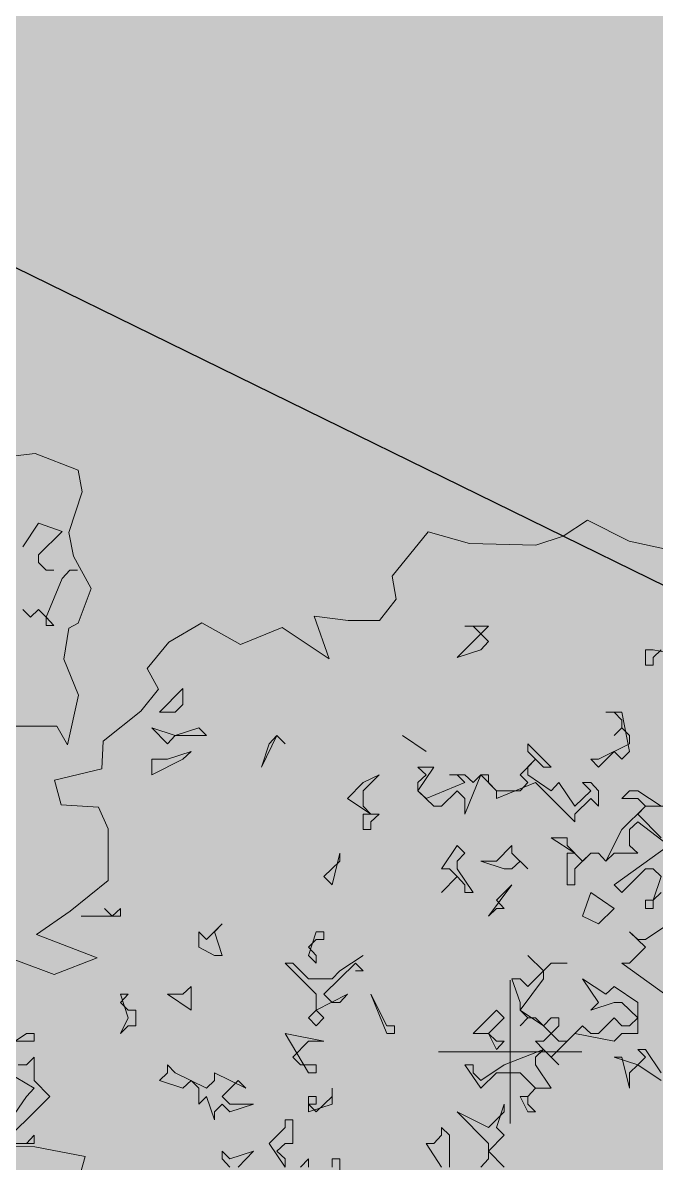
# Model space of a CAD drawing. Header units: millimetres. Extents: x 3866 to 35600, y -8896 to 9491.
# Drawn here: x 33115.225 to 33116.458, y -6719.957 to -6717.738 of the extents above; entities that cross this region are included whole.
import ezdxf

# ---------------------------------------------------------------- set-up
doc = ezdxf.new("R2010")
doc.units = ezdxf.units.MM
doc.layers.add('ВДМ', color=7, linetype='Continuous')
doc.layers.add('КУЩІ', color=108, linetype='Continuous')
doc.layers.add('Интерьер - Мебель_Ном_пера__4', color=7, linetype='Continuous', lineweight=20, true_color=0x029e21)

# ---------------------------------------------------------------- blocks, each defined once
blk = doc.blocks.new('Дерево лиственное 02 11_24')
at = {"layer": 'Интерьер - Мебель_Ном_пера__4', "linetype": 'Continuous'}
for p, q in [((792, 7677), (1152, 7917)), ((1152, 7917), (1771, 7603)), ((-1757, 7082), (-1218, 7742)), ((-1218, 7742), (-606, 7566)), ((385, 7545), (792, 7677)), ((-606, 7566), (385, 7545)), ((1771, 7603), (2344, 7476)), ((-1697, 6741), (-1757, 7082)), ((-1946, 6421), (-1697, 6741)), ((-2694, 5851), (-2918, 6485)), ((-2918, 6485), (-2409, 6421)), ((-5080, 6100), (-4587, 6385)), ((-4587, 6385), (-4012, 6065)), ((-4012, 6065), (-3393, 6317)), ((-3393, 6317), (-2694, 5851)), ((-2409, 6421), (-1946, 6421)), ((-322, 6337), (-672, 6337)), ((-672, 6337), (-550, 6337)), ((-550, 6337), (-436, 6223)), ((-436, 6223), (-322, 6337)), ((-436, 6223), (-786, 5873)), ((-322, 6109), (-436, 6223)), ((-5401, 5709), (-5080, 6100)), ((-786, 5873), (-436, 5987)), ((-436, 5987), (-322, 6109)), ((2128, 5987), (2014, 5987)), ((2014, 5987), (2014, 5759)), ((2714, 5873), (2128, 5987)), ((2128, 5873), (2250, 5987)), ((2128, 5759), (2128, 5873)), ((-5236, 5397), (-5401, 5709)), ((2014, 5759), (2128, 5759)), ((-5495, 5071), (-5236, 5397)), ((-4872, 5409), (-5222, 5059)), ((-4872, 5173), (-4872, 5409)), ((-4986, 5059), (-4872, 5173)), ((-6057, 4624), (-5495, 5071)), ((-5222, 5059), (-4986, 5059)), ((1664, 5059), (1428, 5059)), ((1428, 5059), (1550, 5059)), ((1550, 5059), (1664, 4937)), ((1778, 4473), (1664, 5059)), ((1664, 4937), (1664, 4823)), ((-4986, 4709), (-5336, 4823)), ((-5336, 4823), (-5100, 4587)), ((-4636, 4823), (-4986, 4709)), ((-4522, 4709), (-4636, 4823)), ((1664, 4823), (1550, 4709)), ((1550, 4709), (1664, 4823)), ((1664, 4823), (1778, 4709)), ((-6077, 4213), (-6057, 4624)), ((-5100, 4587), (-4986, 4709)), ((-4986, 4709), (-4522, 4709)), ((-3472, 4709), (-3700, 4237)), ((-3700, 4237), (-3586, 4587)), ((-3586, 4587), (-3472, 4709)), ((-3472, 4709), (-3350, 4587)), ((-3350, 4587), (-3472, 4709)), ((-1600, 4709), (-1250, 4473)), ((-1250, 4473), (-1600, 4709)), ((614, 4237), (264, 4587)), ((264, 4587), (264, 4473)), ((1778, 4587), (1314, 4359)), ((1778, 4709), (1778, 4587)), ((-4750, 4473), (-5100, 4359)), ((-4872, 4359), (-4750, 4473)), ((264, 4473), (378, 4359)), ((1314, 4237), (1550, 4473)), ((1550, 4473), (1664, 4359)), ((1664, 4359), (1778, 4473)), ((-5100, 4359), (-5336, 4359)), ((-5336, 4359), (-5336, 4123)), ((-5336, 4123), (-4872, 4359)), ((378, 4359), (150, 4123)), ((264, 4237), (378, 4359)), ((378, 4359), (500, 4237)), ((1314, 4359), (1200, 4359)), ((1200, 4359), (1314, 4237)), ((-6783, 4046), (-6077, 4213)), ((-2186, 3887), (-1950, 4123)), ((-1950, 4123), (-2186, 4009)), ((-1372, 3887), (-1136, 4237)), ((-1136, 4237), (-1372, 4237)), ((-1372, 4237), (-1250, 4123)), ((-1250, 4123), (-1372, 4009)), ((-672, 4123), (-900, 4123)), ((-900, 4123), (-786, 4123)), ((-786, 4123), (-672, 4009)), ((-550, 4009), (-672, 4123)), ((-672, 3537), (-436, 4123)), ((-436, 4123), (-550, 4009)), ((-322, 4123), (-436, 4123)), ((-436, 4123), (-200, 3887)), ((-322, 4009), (-322, 4123)), ((150, 4123), (264, 4009)), ((264, 4123), (264, 4237)), ((614, 3887), (264, 4123)), ((500, 4237), (614, 4237)), ((-6683, 3679), (-6783, 4046)), ((-2186, 4009), (-2422, 3773)), ((-1372, 4009), (-1372, 3887)), ((-672, 4009), (-1250, 3773)), ((-200, 3887), (-322, 4009)), ((-200, 3773), (378, 4009)), ((264, 4009), (150, 3887)), ((378, 4009), (964, 3423)), ((728, 4009), (614, 3887)), ((964, 3659), (728, 4009)), ((1200, 4009), (1078, 4009)), ((1078, 4009), (1200, 3887)), ((1314, 3887), (1200, 4009)), ((-2422, 3773), (-2072, 3537)), ((-2186, 3659), (-2186, 3887)), ((-1250, 3773), (-1372, 3887)), ((-1372, 3887), (-1136, 3659)), ((-1022, 3659), (-786, 3887)), ((-786, 3887), (-672, 3773)), ((-672, 3773), (-672, 3537)), ((150, 3887), (-200, 3887)), ((-200, 3887), (-200, 3773)), ((1200, 3887), (964, 3659)), ((964, 3537), (1200, 3773)), ((1200, 3773), (1314, 3659)), ((1314, 3659), (1314, 3887)), ((1778, 3887), (1664, 3773)), ((1664, 3773), (1900, 3773)), ((1900, 3887), (1778, 3887)), ((2250, 3659), (1900, 3887)), ((1900, 3773), (2014, 3659)), ((-6127, 3643), (-6683, 3679)), ((-5986, 3323), (-6127, 3643)), ((-2072, 3537), (-2186, 3659)), ((-1136, 3659), (-1022, 3659)), ((2014, 3659), (1664, 3309)), ((1900, 3537), (2014, 3659)), ((2014, 3659), (2364, 3659)), ((-2072, 3537), (-2186, 3537)), ((-2186, 3537), (-2186, 3309)), ((-1950, 3537), (-2072, 3537)), ((-2072, 3423), (-1950, 3537)), ((-2072, 3309), (-2072, 3423)), ((964, 3423), (964, 3537)), ((1778, 3309), (1900, 3423)), ((2250, 3187), (1900, 3537)), ((1900, 3423), (2364, 3073)), ((-5986, 2553), (-5986, 3323)), ((-2186, 3309), (-2072, 3309)), ((1664, 3309), (1428, 2837)), ((1778, 3073), (1778, 3309)), ((-786, 3073), (-1022, 2723)), ((-672, 2959), (-786, 3073)), ((28, 3073), (-200, 2837)), ((28, 2959), (28, 3073)), ((850, 3187), (614, 3187)), ((614, 3187), (964, 2959)), ((850, 3073), (850, 3187)), ((1078, 2837), (850, 3073)), ((2364, 3073), (1550, 2487)), ((1900, 2959), (1778, 3073)), ((-2650, 2487), (-2536, 2959)), ((-2536, 2959), (-2536, 2837)), ((-786, 2837), (-672, 2959)), ((264, 2723), (28, 2959)), ((964, 2959), (850, 2959)), ((850, 2959), (850, 2487)), ((964, 2723), (1200, 2959)), ((1200, 2959), (1078, 2837)), ((1314, 2959), (1200, 2959)), ((1200, 2959), (1314, 2959)), ((1428, 2837), (1314, 2959)), ((1314, 2959), (1428, 2837)), ((1428, 2837), (1550, 2959)), ((1550, 2959), (1900, 2959)), ((-2536, 2837), (-2772, 2609)), ((-1022, 2723), (-900, 2723)), ((-900, 2723), (-786, 2609)), ((-786, 2723), (-786, 2837)), ((-550, 2373), (-786, 2723)), ((-200, 2837), (-436, 2837)), ((-436, 2837), (-86, 2723)), ((-86, 2723), (28, 2723)), ((28, 2723), (150, 2837)), ((150, 2837), (264, 2723)), ((964, 2487), (964, 2723)), ((1664, 2373), (2014, 2723)), ((2014, 2723), (2128, 2723)), ((2128, 2723), (2250, 2609)), ((-6548, 2093), (-5986, 2553)), ((-2772, 2609), (-2650, 2487)), ((-786, 2609), (-1022, 2373)), ((-1022, 2373), (-786, 2609)), ((-786, 2609), (-672, 2487)), ((2250, 2609), (2128, 2259)), ((-672, 2487), (-672, 2373)), ((28, 2487), (-322, 2023)), ((-200, 2259), (28, 2487)), ((850, 2487), (964, 2487)), ((1550, 2487), (1664, 2373)), ((-672, 2373), (-550, 2373)), ((-86, 2137), (-200, 2259)), ((1200, 2373), (1078, 2023)), ((1550, 2137), (1200, 2373)), ((2128, 2259), (2014, 2259)), ((2014, 2259), (2014, 2137)), ((2128, 2259), (2250, 2373)), ((2128, 2137), (2128, 2259)), ((-7049, 1748), (-6548, 2093)), ((-5922, 2023), (-6036, 2137)), ((-5800, 2137), (-5922, 2023)), ((-5800, 2023), (-5800, 2137)), ((-322, 2023), (-200, 2137)), ((-200, 2137), (-86, 2137)), ((1314, 1909), (1550, 2137)), ((2014, 2137), (2128, 2137)), ((-6386, 2023), (-5800, 2023)), ((-4286, 1909), (-4522, 1673)), ((-4400, 1787), (-4286, 1909)), ((1078, 2023), (1314, 1909)), ((2364, 1909), (2014, 1673)), ((6494, 1827), (7100, 1898)), ((7100, 1898), (7741, 1649)), ((-6148, 1399), (-7049, 1748)), ((-4522, 1673), (-4636, 1787)), ((-4636, 1787), (-4636, 1559)), ((-4286, 1437), (-4400, 1787)), ((-2886, 1787), (-3000, 1437)), ((-2772, 1787), (-2886, 1787)), ((-2772, 1673), (-2772, 1787)), ((1900, 1673), (1778, 1787)), ((1778, 1787), (2014, 1559)), ((-4636, 1559), (-4400, 1437)), ((-3000, 1559), (-2886, 1673)), ((-2886, 1437), (-3000, 1559)), ((-2886, 1673), (-2772, 1673)), ((2014, 1559), (1778, 1323)), ((2014, 1673), (1900, 1673)), ((7741, 1649), (7800, 1326)), ((-7359, 1364), (-6789, 1150)), ((-6789, 1150), (-6148, 1399)), ((-4400, 1437), (-4286, 1437)), ((-3000, 1437), (-2886, 1323)), ((-2886, 1323), (-2886, 1437)), ((-2186, 1437), (-2536, 1209)), ((500, 1209), (264, 1437)), ((264, 1437), (500, 1209)), ((-3236, 1323), (-3350, 1323)), ((-3350, 1323), (-2886, 859)), ((-3000, 1087), (-3236, 1323)), ((-2772, 859), (-2300, 1323)), ((-2536, 1209), (-2650, 1087)), ((-2300, 1323), (-2186, 1209)), ((-2186, 1209), (-2300, 1209)), ((500, 1209), (264, 973)), ((500, 1209), (614, 1323)), ((614, 1323), (500, 1209)), ((500, 1087), (500, 1209)), ((614, 1323), (850, 1323)), ((850, 1323), (614, 1323)), ((1778, 1323), (1664, 1323)), ((1664, 1323), (2478, 737)), ((7800, 1326), (7598, 723)), ((-2650, 1087), (-3000, 1087)), ((0, 0), (0, 1067)), ((150, 1087), (28, 1087)), ((28, 1087), (150, 737)), ((150, 623), (500, 1087)), ((264, 973), (150, 1087)), ((1428, 859), (1078, 1087)), ((1078, 1087), (1314, 737)), ((-5800, 737), (-5686, 859)), ((-5686, 859), (-5800, 859)), ((-5800, 859), (-5686, 509)), ((-4872, 859), (-5100, 859)), ((-5100, 859), (-4750, 623)), ((-4750, 973), (-4872, 859)), ((-4750, 623), (-4750, 973)), ((-2886, 623), (-2422, 859)), ((-2886, 859), (-2886, 623)), ((-2650, 737), (-2772, 859)), ((-2422, 859), (-2536, 737)), ((-1836, 387), (-2072, 859)), ((-2072, 859), (-1836, 273)), ((1550, 973), (1428, 859)), ((1900, 737), (1550, 973)), ((7150, 859), (6914, 509)), ((7500, 737), (7150, 859)), ((-5686, 623), (-5800, 737)), ((-2536, 737), (-2650, 737)), ((150, 737), (150, 623)), ((1314, 737), (1200, 623)), ((1200, 623), (1550, 737)), ((1550, 737), (1664, 737)), ((1664, 737), (1900, 509)), ((1900, 273), (1900, 737)), ((7150, 387), (7500, 737)), ((7598, 723), (7669, 367)), ((-5572, 623), (-5686, 623)), ((-5572, 387), (-5572, 623)), ((-2886, 623), (-3000, 509)), ((-2772, 509), (-2886, 623)), ((-200, 623), (-550, 273)), ((-86, 509), (-200, 623)), ((500, 387), (150, 623)), ((150, 623), (264, 509)), ((-5686, 509), (-5800, 273)), ((-5800, 273), (-5686, 387)), ((-5686, 387), (-5572, 387)), ((-3000, 509), (-2886, 387)), ((-2886, 387), (-2772, 509)), ((-1722, 387), (-1836, 387)), ((-1722, 273), (-1722, 387)), ((-322, 273), (-86, 509)), ((264, 509), (150, 387)), ((150, 387), (264, 509)), ((264, 509), (378, 509)), ((378, 509), (614, 273)), ((614, 509), (500, 387)), ((728, 509), (614, 509)), ((614, 273), (728, 387)), ((728, 387), (728, 509)), ((1078, 387), (850, 159)), ((1200, 273), (1078, 387)), ((1550, 509), (1314, 273)), ((1664, 387), (1550, 509)), ((1778, 387), (1664, 387)), ((1900, 509), (1778, 387)), ((7150, 273), (7150, 387)), ((7669, 367), (7931, -110)), ((-7200, 273), (-7550, 37)), ((-7086, 273), (-7200, 273)), ((-7086, 159), (-7086, 273)), ((-2772, 159), (-3350, 273)), ((-3350, 273), (-3000, -313)), ((-1836, 273), (-1722, 273)), ((-550, 273), (-322, 273)), ((-200, 159), (-322, 273)), ((-322, 273), (-200, 37)), ((614, 273), (500, 159)), ((614, -77), (964, 273)), ((728, 159), (614, 273)), ((964, 273), (1550, 159)), ((1314, 273), (1200, 273)), ((1550, 159), (1664, 273)), ((1664, 273), (1900, 273)), ((7264, 159), (7150, 273)), ((-7436, 159), (-7086, 159)), ((-3236, -77), (-3000, 159)), ((-3000, 159), (-2772, 159)), ((0, 0), (-1067, 0)), ((-200, 37), (-86, 159)), ((-86, 159), (-200, 159)), ((500, 37), (-86, -191)), ((0, 0), (1067, 0)), ((0, 0), (0, -1067)), ((500, 159), (378, 159)), ((378, 159), (500, 37)), ((378, -77), (500, 37)), ((500, 37), (728, -191)), ((850, 159), (728, 159)), ((2014, 37), (1900, 37)), ((1900, 37), (2014, -77)), ((2250, -313), (2014, 37)), ((7378, 159), (7264, 159)), ((7264, -541), (7500, 37)), ((7500, 37), (7614, 159)), ((7614, 159), (7728, 159)), ((-7086, -77), (-7200, -191)), ((-7086, -427), (-7086, -77)), ((-3122, -191), (-3236, -77)), ((378, -191), (378, -77)), ((728, -191), (614, -77)), ((1900, -191), (1550, -77)), ((1550, -77), (1664, -77)), ((1664, -77), (1778, -541)), ((2014, -77), (1900, -191)), ((7931, -110), (7741, -630)), ((-7086, -541), (-7672, -191)), ((-7200, -191), (-7322, -191)), ((-5100, -313), (-5222, -427)), ((-4986, -313), (-5100, -191)), ((-5100, -191), (-5100, -313)), ((-4522, -541), (-4986, -313)), ((-3936, -541), (-4400, -313)), ((-4400, -313), (-4400, -427)), ((-3000, -191), (-3122, -191)), ((-2886, -191), (-3000, -191)), ((-3000, -313), (-2886, -313)), ((-2886, -313), (-2886, -191)), ((-550, -191), (-672, -191)), ((-672, -191), (-436, -541)), ((-550, -313), (-550, -191)), ((-436, -427), (-550, -313)), ((-86, -191), (-436, -427)), ((-436, -541), (-200, -313)), ((-200, -313), (150, -313)), ((150, -313), (378, -541)), ((614, -541), (378, -191)), ((1778, -313), (1900, -191)), ((1778, -541), (1778, -313)), ((1900, -191), (2250, -427)), ((-6850, -663), (-7086, -427)), ((-5222, -427), (-4872, -541)), ((-4872, -541), (-4750, -427)), ((-4750, -427), (-4636, -541)), ((-4400, -427), (-4522, -541)), ((-4286, -663), (-4050, -427)), ((-4050, -427), (-3936, -541)), ((6914, -427), (7028, -541)), ((7028, -541), (7150, -427)), ((7150, -427), (7264, -541)), ((-7436, -1013), (-7200, -663)), ((-7200, -663), (-7086, -541)), ((-7200, -1013), (-6850, -663)), ((-4636, -541), (-4636, -777)), ((-4636, -777), (-4522, -663)), ((-4522, -663), (-4400, -1013)), ((-4172, -777), (-4286, -663)), ((-2886, -663), (-3000, -663)), ((-3000, -663), (-3000, -891)), ((-2650, -663), (-2886, -891)), ((-2886, -777), (-2886, -663)), ((-2650, -541), (-2650, -663)), ((-2650, -777), (-2650, -541)), ((264, -663), (150, -663)), ((150, -663), (264, -891)), ((264, -663), (378, -541)), ((378, -541), (264, -663)), ((264, -777), (264, -663)), ((378, -541), (614, -541)), ((7264, -541), (7264, -663)), ((7378, -663), (7264, -541)), ((7264, -663), (7378, -663)), ((7741, -630), (7598, -702)), ((-4400, -891), (-4286, -777)), ((-4286, -777), (-4172, -891)), ((-4172, -891), (-3822, -777)), ((-3822, -777), (-4172, -777)), ((-2886, -891), (-3000, -777)), ((-3000, -777), (-2886, -777)), ((-3000, -891), (-2650, -777)), ((-200, -1127), (-86, -777)), ((-86, -777), (-86, -891)), ((378, -891), (264, -777)), ((7598, -702), (7527, -1165)), ((-7436, -1241), (-7200, -1013)), ((-4400, -1013), (-4400, -891)), ((-3236, -1013), (-3350, -1013)), ((-3350, -1013), (-3350, -1127)), ((-3236, -1363), (-3236, -1013)), ((-322, -1127), (-786, -891)), ((-786, -891), (-322, -1363)), ((-86, -891), (-322, -1127)), ((264, -891), (378, -891)), ((-3350, -1127), (-3586, -1363)), ((-900, -1241), (-1022, -1127)), ((-1022, -1127), (-1022, -1241)), ((-86, -1241), (-200, -1127)), ((7527, -1165), (7746, -1700)), ((-7086, -1241), (-7200, -1363)), ((-7086, -1363), (-7086, -1241)), ((-1022, -1241), (-1136, -1363)), ((-900, -1713), (-900, -1241)), ((-322, -1477), (-86, -1241)), ((-7074, -1414), (-7707, -1407)), ((-7436, -1363), (-7086, -1363)), ((-7200, -1363), (-7322, -1363)), ((-6326, -1556), (-7074, -1414)), ((-4172, -1591), (-4286, -1477)), ((-4286, -1477), (-4286, -1591)), ((-3822, -1477), (-4172, -1591)), ((-4050, -1713), (-3822, -1477)), ((-3586, -1363), (-3350, -1713)), ((-3472, -1477), (-3350, -1363)), ((-3350, -1591), (-3472, -1477)), ((-3350, -1363), (-3236, -1363)), ((-1136, -1363), (-1250, -1363)), ((-1250, -1363), (-1022, -1713)), ((-322, -1363), (-322, -1591)), ((-86, -1713), (-322, -1477)), ((-6398, -1806), (-6326, -1556)), ((-4286, -1591), (-4172, -1713)), ((-3350, -1713), (-3350, -1591)), ((-3000, -1591), (-3122, -1713)), ((-3000, -1713), (-3000, -1591)), ((-2536, -1591), (-2650, -1591)), ((-2650, -1591), (-2650, -1713)), ((-2536, -1941), (-2536, -1591)), ((-322, -1591), (-436, -1713)), ((7746, -1700), (7581, -2439)), ((7420, -2162), (6779, -2162)), ((7581, -2439), (7420, -2162))]:
    blk.add_line(p, q, dxfattribs=at)

msp = doc.modelspace()

# ---------------------------------------------------------------- hatches: boundary and pattern name
at = {"layer": 'ВДМ', "transparency": 33554585}
h = msp.add_hatch(color=9, dxfattribs=at)
h.dxf.hatch_style = 1
h.paths.add_polyline_path([(33109.9989, -6715.6592), (33123.2909, -6722.1746), (33123.7311, -6721.2766), (33129.4847, -6709.5381), (33128.5868, -6709.098), (33122.8331, -6720.8365), (33110.4416, -6714.7628), (33116.1952, -6703.0243), (33115.2974, -6702.5842), (33108.4649, -6716.417, -0.414214), (33107.7952, -6716.6439), (33106.5191, -6716.0136, -0.413327), (33106.2915, -6715.3452), (33111.2402, -6705.2495), (33100.6883, -6700.0892), (33098.3687, -6704.8331), (33096.8844, -6707.8685, -0.226063), (33096.5476, -6708.1361), (33092.6502, -6709.0351, -0.173141), (33092.3163, -6708.9962), (33080.8562, -6703.3317), (33080.8563, -6703.3317), (33082.8953, -6699.2064), (33084.5623, -6700.0356, 1.802326), (33080.7712, -6698.1498), (33082.4476, -6698.9837), (33080.408, -6703.1102), (33078.7088, -6702.2703), (33075.0508, -6700.4622), (33072.1447, -6699.0257), (33072.1447, -6699.3647, 0.285316), (33072.8408, -6700.4853), (33077.6734, -6702.874), (33114.0101, -6720.8329), (33116.2517, -6721.9399, 0.33288), (33115.569, -6720.5035), (33110.6451, -6718.0516), (33109.1757, -6717.3258)])
h.paths.add_polyline_path([(33104.8169, -6715.1728), (33100.4359, -6713.0089, -0.414214), (33100.209, -6712.3392), (33101.2354, -6710.2612), (33102.0458, -6708.6234, -0.288428), (33102.4999, -6708.3452), (33105.4908, -6708.3808, -0.111172), (33105.7044, -6708.4316), (33107.6586, -6709.3871, -0.414214), (33107.8881, -6710.0559), (33106.5234, -6712.8469), (33105.4866, -6714.946, -0.414214)], flags=16)
h.paths.add_polyline_path([(33108.0087, -6708.6713), (33106.0543, -6707.7154, 0.111862), (33105.8392, -6707.6646), (33102.3121, -6707.632, -0.225098), (33101.9267, -6707.4448), (33099.8194, -6704.8171, -0.291232), (33099.7609, -6704.2833), (33100.9878, -6701.7925, -0.41339), (33101.656, -6701.5643), (33109.5874, -6705.4431, -0.414214), (33109.8169, -6706.112), (33108.6776, -6708.4418, -0.414214)], flags=16)
h.paths.add_polyline_path([(33099.4021, -6711.9406, -0.414295), (33098.7323, -6712.1674), (33095.006, -6710.3256, -0.704825), (33095.1152, -6709.3902), (33097.1677, -6708.9167, 0.226063), (33097.5045, -6708.6491), (33097.5882, -6708.4779), (33099.027, -6705.5355), (33099.4066, -6705.7211), (33101.0945, -6707.8539, -0.288707), (33101.1516, -6708.3838), (33100.4269, -6709.8659)], flags=16)
h.paths.add_polyline_path([(33084.5364, -6699.4397), (33081.2621, -6697.8286, -1.535529)], flags=16)
at = {"layer": 'ВДМ', "true_color": 0x139b48, "transparency": 33554585}
h = msp.add_hatch(color=114, dxfattribs=at)
h.dxf.hatch_style = 1
h.paths.add_polyline_path([(33123.2909, -6722.1746), (33109.9989, -6715.6592), (33109.1757, -6717.3258), (33110.6451, -6718.0516), (33115.5158, -6720.477, -0.345355), (33116.2517, -6721.9399), (33115.5875, -6723.2848), (33114.9233, -6724.6298), (33114.2592, -6725.9747), (33113.595, -6727.3196), (33112.9308, -6728.6646), (33112.2666, -6730.0095), (33111.6024, -6731.3545), (33110.9382, -6732.6994), (33110.274, -6734.0443), (33109.6099, -6735.3893), (33108.9457, -6736.7342), (33108.9457, -6737.2583), (33123.2909, -6737.2583)])

# ---------------------------------------------------------------- linework, layer by layer
msp.add_lwpolyline([(33123.2909, -6722.1746), (33109.9989, -6715.6592)])

# ---------------------------------------------------------------- block references
at = {"layer": 'КУЩІ', "linetype": 'Continuous', "xscale": 0.0001307448670890075, "yscale": 0.0001307448670890075, "zscale": 0.0001307448670890075}
for p in [(33114.3206, -6718.824), (33116.1732, -6719.7405)]:
    msp.add_blockref('Дерево лиственное 02 11_24', p, dxfattribs=at)

doc.saveas('drawing.dxf')
